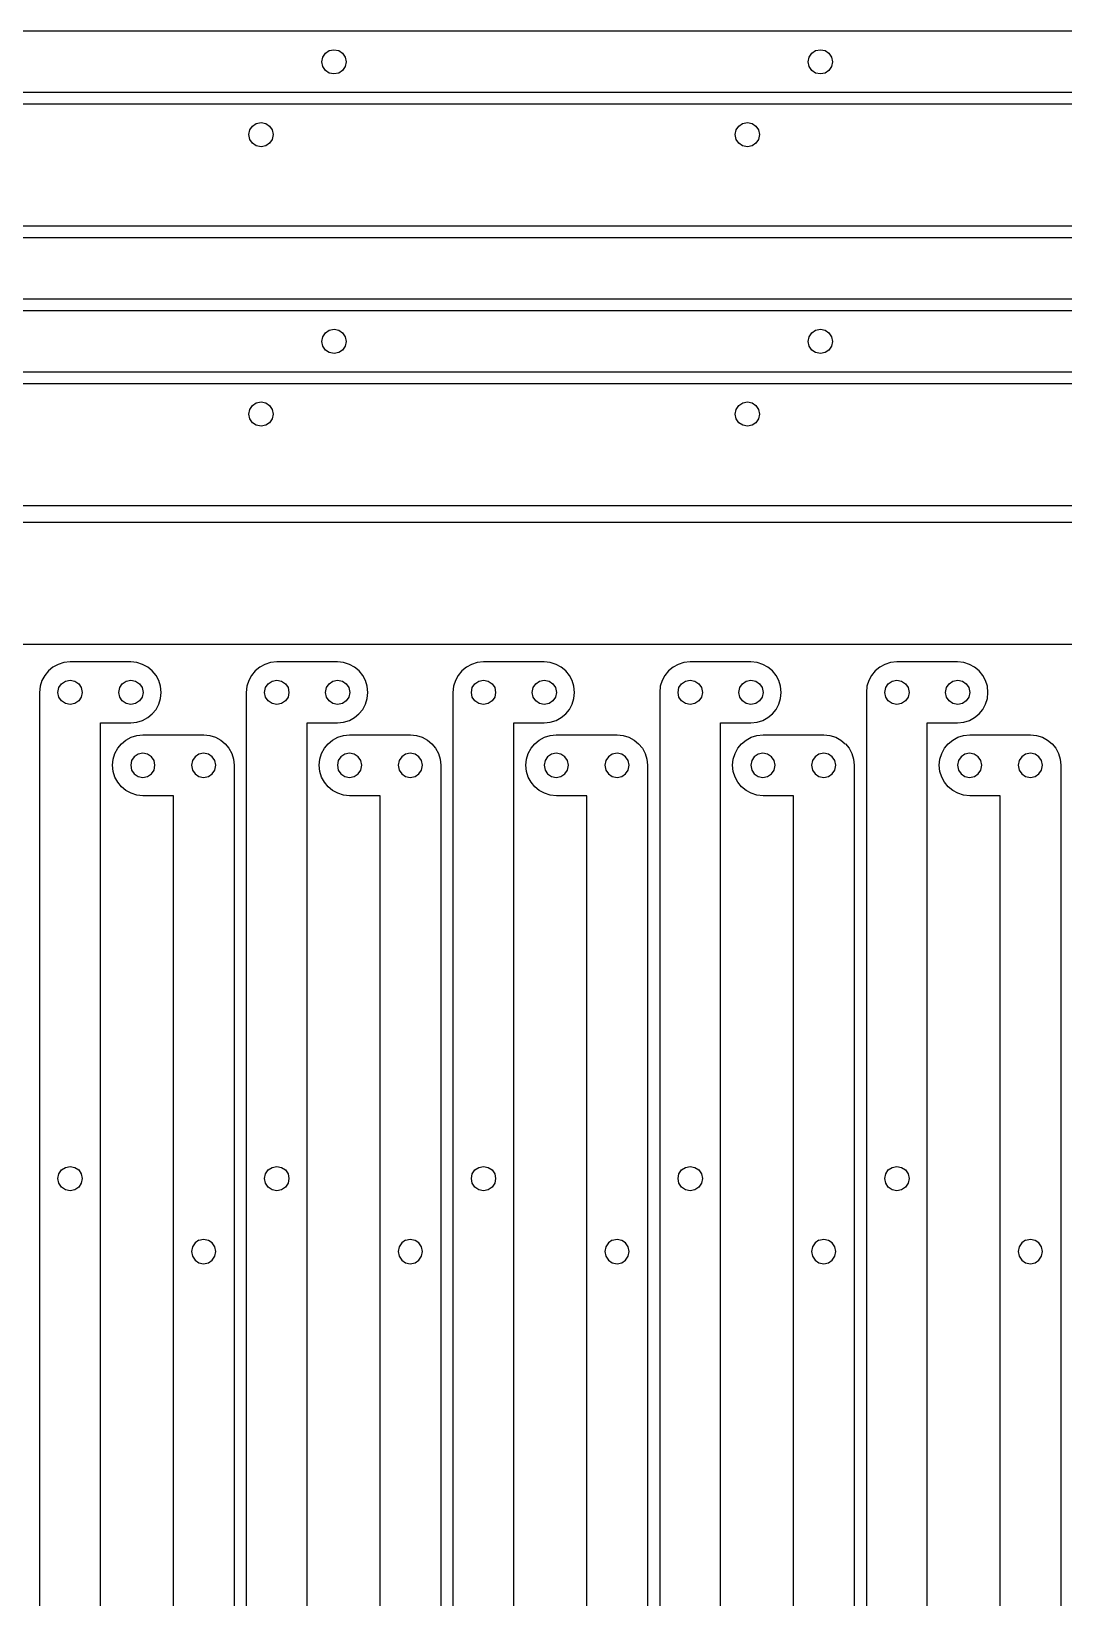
# Model space of a CAD drawing. Extents: x -265 to 665, y -93 to 439.
# Drawn here: x 23.4 to 193.2, y 181.6 to 439.3 of the extents above; entities that cross this region are included whole.
import ezdxf

# ---------------------------------------------------------------- set-up
doc = ezdxf.new("R2010")
doc.units = 0

msp = doc.modelspace()

# ---------------------------------------------------------------- linework, layer by layer
at = {"layer": 'Calque 1'}
for p, q in [((393.15883, 439.33453), (-6.83975, 439.335)), ((71.317061, 435.095715), (71.745766, 435.731444)), ((71.745766, 435.731444), (72.381576, 436.160073)), ((72.381576, 436.160073), (73.1601, 436.31725)), ((73.1601, 436.31725), (73.938444, 436.160039)), ((73.1601, 436.31725), (73.1601, 436.31725)), ((73.938444, 436.160039), (74.574135, 435.731354)), ((74.574135, 435.731354), (75.002811, 435.095614)), ((151.317264, 435.095715), (151.745976, 435.731444)), ((151.745976, 435.731444), (152.381787, 436.160073)), ((152.381787, 436.160073), (153.1603, 436.31725)), ((153.1603, 436.31725), (153.938557, 436.160039)), ((153.1603, 436.31725), (153.1603, 436.31725)), ((153.938557, 436.160039), (154.574026, 435.731354)), ((154.574026, 435.731354), (155.002475, 435.095614)), ((71.15985, 434.31724), (71.317061, 435.095715)), ((71.31693, 433.538697), (71.15985, 434.31724)), ((71.745596, 432.903044), (71.31693, 433.538697)), ((75.002963, 433.538818), (74.574383, 432.90321)), ((75.002811, 435.095614), (75.16011, 434.31724)), ((75.16011, 434.31724), (75.002963, 433.538818)), ((151.16005, 434.31724), (151.317264, 435.095715)), ((151.317146, 433.538697), (151.16005, 434.31724)), ((151.745819, 432.903044), (151.317146, 433.538697)), ((155.002626, 433.538818), (154.574271, 432.90321)), ((155.002475, 435.095614), (155.15967, 434.31724)), ((155.15967, 434.31724), (155.002626, 433.538818)), ((72.381452, 432.474535), (71.745596, 432.903044)), ((73.1601, 432.31742), (72.381452, 432.474535)), ((73.938664, 432.474662), (73.1601, 432.31742)), ((74.574383, 432.90321), (73.938664, 432.474662)), ((152.381669, 432.474535), (151.745819, 432.903044)), ((153.1603, 432.31742), (152.381669, 432.474535)), ((153.938773, 432.474662), (153.1603, 432.31742)), ((154.574271, 432.90321), (153.938773, 432.474662)), ((-6.83975, 429.335), (388.16, 429.335)), ((381.16025, 427.3352), (-258.839, 427.335)), ((59.16079, 422.3348), (59.317966, 423.11316)), ((59.317966, 423.11316), (59.746578, 423.748857)), ((59.746578, 423.748857), (60.382248, 424.177536)), ((60.382248, 424.177536), (61.1606, 424.33484)), ((61.1606, 424.33484), (61.939209, 424.177659)), ((61.1606, 424.33484), (61.1606, 424.33484)), ((61.939209, 424.177659), (62.575034, 423.749019)), ((62.575034, 423.749019), (63.003759, 423.113281)), ((63.003759, 423.113281), (63.16107, 422.3348)), ((139.16098, 422.3348), (139.318158, 423.11316)), ((139.318158, 423.11316), (139.746773, 423.748857)), ((139.746773, 423.748857), (140.382447, 424.177536)), ((140.382447, 424.177536), (141.1608, 424.33484)), ((141.1608, 424.33484), (141.939246, 424.177659)), ((141.1608, 424.33484), (141.1608, 424.33484)), ((141.939246, 424.177659), (142.574929, 423.749019)), ((142.574929, 423.749019), (143.003557, 423.113281)), ((143.003557, 423.113281), (143.16084, 422.3348)), ((59.317843, 421.556357), (59.16079, 422.3348)), ((59.746414, 420.920701), (59.317843, 421.556357)), ((60.382125, 420.492144), (59.746414, 420.920701)), ((61.1606, 420.335), (60.382125, 420.492144)), ((61.939335, 420.492026), (61.1606, 420.335)), ((62.575201, 420.920544), (61.939335, 420.492026)), ((63.003884, 421.55624), (62.575201, 420.920544)), ((63.16107, 422.3348), (63.003884, 421.55624)), ((139.318035, 421.556357), (139.16098, 422.3348)), ((139.746609, 420.920701), (139.318035, 421.556357)), ((140.382324, 420.492144), (139.746609, 420.920701)), ((141.1608, 420.335), (140.382324, 420.492144)), ((141.93937, 420.492026), (141.1608, 420.335)), ((142.575099, 420.920544), (141.93937, 420.492026)), ((143.003688, 421.55624), (142.575099, 420.920544)), ((143.16084, 422.3348), (143.003688, 421.55624)), ((-258.83883, 407.33483), (381.161, 407.335)), ((461.16, 405.33492), (-258.839, 405.335)), ((-258.839, 395.33508), (461.16, 395.335)), ((393.16083, 393.33469), (-246.839, 393.335)), ((71.318161, 389.095459), (71.746866, 389.731184)), ((71.746866, 389.731184), (72.382676, 390.159772)), ((72.382676, 390.159772), (73.1612, 390.31685)), ((73.1612, 390.31685), (73.939544, 390.159612)), ((73.939544, 390.159612), (74.575235, 389.73099)), ((74.575235, 389.73099), (75.003911, 389.095329)), ((151.317787, 389.095459), (151.746572, 389.731184)), ((151.746572, 389.731184), (152.382455, 390.159772)), ((152.382455, 390.159772), (153.161, 390.31685)), ((153.161, 390.31685), (153.939327, 390.159612)), ((153.939327, 390.159612), (154.574951, 389.73099)), ((154.574951, 389.73099), (155.003555, 389.095329)), ((71.16095, 388.31697), (71.318161, 389.095459)), ((71.31803, 387.538392), (71.16095, 388.31697)), ((71.746696, 386.902722), (71.31803, 387.538392)), ((72.382552, 386.474206), (71.746696, 386.902722)), ((74.575483, 386.902854), (73.939764, 386.474295)), ((75.004063, 387.538501), (74.575483, 386.902854)), ((75.003911, 389.095329), (75.16121, 388.31697)), ((75.16121, 388.31697), (75.004063, 387.538501)), ((151.16054, 388.31697), (151.317787, 389.095459)), ((151.317669, 387.538392), (151.16054, 388.31697)), ((151.746414, 386.902722), (151.317669, 387.538392)), ((152.382336, 386.474206), (151.746414, 386.902722)), ((154.575117, 386.902854), (153.939454, 386.474295)), ((155.003676, 387.538501), (154.575117, 386.902854)), ((155.003555, 389.095329), (155.16082, 388.31697)), ((155.16082, 388.31697), (155.003676, 387.538501)), ((73.1612, 386.31709), (72.382552, 386.474206)), ((73.939764, 386.474295), (73.1612, 386.31709)), ((73.1612, 386.31709), (73.1612, 386.31709)), ((153.161, 386.31709), (152.382336, 386.474206)), ((153.939454, 386.474295), (153.161, 386.31709)), ((153.161, 386.31709), (153.161, 386.31709)), ((-246.839, 383.33509), (388.161, 383.335)), ((381.16225, 381.33469), (-258.838, 381.335)), ((59.16199, 376.3534), (59.319135, 377.131869)), ((59.31926, 375.575041), (59.16199, 376.3534)), ((59.319135, 377.131869), (59.747695, 377.767516)), ((59.747695, 377.767516), (60.383355, 378.196075)), ((60.383355, 378.196075), (61.1618, 378.35328)), ((61.1618, 378.35328), (61.940471, 378.196254)), ((61.1618, 378.35328), (61.1618, 378.35328)), ((61.940471, 378.196254), (62.576399, 377.767728)), ((62.576399, 377.767728), (63.005145, 377.132008)), ((63.16227, 376.3534), (63.005022, 375.574911)), ((63.005145, 377.132008), (63.16227, 376.3534)), ((139.16218, 376.3534), (139.319328, 377.131869)), ((139.319454, 375.575041), (139.16218, 376.3534)), ((139.319328, 377.131869), (139.747893, 377.767516)), ((139.747893, 377.767516), (140.383557, 378.196075)), ((140.383557, 378.196075), (141.162, 378.35328)), ((141.162, 378.35328), (141.940565, 378.196254)), ((141.162, 378.35328), (141.162, 378.35328)), ((141.940565, 378.196254), (142.576267, 377.767728)), ((142.576267, 377.767728), (143.004787, 377.132008)), ((143.1618, 376.3534), (143.004656, 375.574911)), ((143.004787, 377.132008), (143.1618, 376.3534)), ((59.747861, 374.93938), (59.31926, 375.575041)), ((60.38348, 374.510758), (59.747861, 374.93938)), ((61.1618, 374.35352), (60.38348, 374.510758)), ((61.94035, 374.510598), (61.1618, 374.35352)), ((62.576236, 374.939186), (61.94035, 374.510598)), ((63.005022, 375.574911), (62.576236, 374.939186)), ((139.748056, 374.93938), (139.319454, 375.575041)), ((140.383675, 374.510758), (139.748056, 374.93938)), ((141.162, 374.35352), (140.383675, 374.510758)), ((141.940443, 374.510598), (141.162, 374.35352)), ((142.576099, 374.939186), (141.940443, 374.510598)), ((143.004656, 375.574911), (142.576099, 374.939186)), ((-258.8378, 361.33433), (381.162, 361.335)), ((388.705, 358.51), (-166.295, 358.51)), ((-166.29483, 338.5098), (393.36, 338.51)), ((27.7863, 335.185), (26.936724, 334.725155)), ((28.7258, 335.475), (27.786266, 335.184488)), ((29.736, 335.577), (28.72582, 335.475665)), ((39.7363, 335.577), (29.736, 335.577265)), ((40.7464, 335.475), (39.7363, 335.576071)), ((41.6861, 335.185), (40.746433, 335.475512)), ((42.5355, 334.725), (41.686056, 335.18511)), ((61.7851, 335.185), (60.935709, 334.725155)), ((62.7248, 335.475), (61.78516, 335.184488)), ((63.7349, 335.577), (62.7248, 335.475665)), ((73.7353, 335.577), (63.7349, 335.577265)), ((74.7454, 335.475), (73.73528, 335.576071)), ((75.6851, 335.185), (74.745433, 335.475512)), ((76.5345, 334.725), (75.685056, 335.18511)), ((95.7841, 335.185), (94.934789, 334.725155)), ((96.7237, 335.475), (95.784166, 335.184488)), ((97.7338, 335.577), (96.72362, 335.475665)), ((107.734, 335.577), (97.7336, 335.577265)), ((108.744, 335.475), (107.73382, 335.576071)), ((109.684, 335.185), (108.744466, 335.475512)), ((110.534, 334.725), (109.684424, 335.18511)), ((129.783, 335.185), (128.933689, 334.725155)), ((130.723, 335.475), (129.783201, 335.184488)), ((131.733, 335.577), (130.72309, 335.475665)), ((141.733, 335.577), (131.7326, 335.577265)), ((142.743, 335.475), (141.73282, 335.576071)), ((143.683, 335.185), (142.743466, 335.475512)), ((144.532, 334.725), (143.682424, 335.18511)), ((163.782, 335.185), (162.932689, 334.725155)), ((164.721, 335.475), (163.781201, 335.184488)), ((165.731, 335.577), (164.72109, 335.475665)), ((175.733, 335.577), (165.7318, 335.577265)), ((176.743, 335.475), (175.73282, 335.576071)), ((177.682, 335.185), (176.742466, 335.475512)), ((178.532, 334.725), (177.682424, 335.18511)), ((25.128, 332.526), (24.837488, 331.586466)), ((25.5879, 333.376), (25.128055, 332.526424)), ((26.1975, 334.115), (25.5879, 333.375491)), ((26.9367, 334.725), (26.197455, 334.115401)), ((28.9759, 332.419), (29.754303, 332.576162)), ((29.7543, 332.576), (30.532439, 332.419102)), ((38.9762, 332.419), (39.754577, 332.575898)), ((39.7545, 332.576), (40.532877, 332.419102)), ((43.275, 334.115), (42.53557, 334.724599)), ((43.8845, 333.376), (43.274954, 334.115245)), ((44.3444, 332.526), (43.884475, 333.375576)), ((44.6349, 331.587), (44.344414, 332.526534)), ((59.127, 332.526), (58.836541, 331.586466)), ((59.5869, 333.376), (59.127028, 332.526424)), ((60.1964, 334.115), (59.58688, 333.375491)), ((60.9357, 334.725), (60.196349, 334.115401)), ((62.9747, 332.419), (63.753103, 332.576162)), ((63.7531, 332.576), (64.53145, 332.419102)), ((72.9751, 332.419), (73.753503, 332.575898)), ((73.7535, 332.576), (74.53185, 332.419102)), ((77.2739, 334.115), (76.534496, 334.724599)), ((77.8835, 333.376), (77.273927, 334.115245)), ((78.3434, 332.526), (77.883475, 333.375576)), ((78.6339, 331.587), (78.343414, 332.526534)), ((93.1259, 332.526), (92.835652, 331.586466)), ((93.586, 333.376), (93.12589, 332.526424)), ((94.1953, 334.115), (93.585965, 333.375491)), ((94.9348, 334.725), (94.195291, 334.115401)), ((96.9737, 332.419), (97.752103, 332.576162)), ((97.7521, 332.576), (98.530503, 332.419102)), ((106.974, 332.419), (107.752403, 332.575898)), ((107.753, 332.576), (108.531403, 332.419102)), ((111.273, 334.115), (110.533755, 334.724599)), ((111.882, 333.376), (111.272401, 334.115245)), ((112.342, 332.526), (111.882155, 333.375576)), ((112.633, 331.587), (112.342488, 332.526534)), ((127.125, 332.526), (126.834488, 331.586466)), ((127.585, 333.376), (127.125155, 332.526424)), ((128.194, 334.115), (127.584665, 333.375491)), ((128.934, 334.725), (128.194491, 334.115401)), ((130.973, 332.419), (131.751403, 332.576162)), ((131.751, 332.576), (132.529403, 332.419102)), ((140.973, 332.419), (141.751403, 332.575898)), ((141.751, 332.576), (142.529403, 332.419102)), ((145.272, 334.115), (144.532755, 334.724599)), ((145.881, 333.376), (145.271401, 334.115245)), ((146.341, 332.526), (145.88089, 333.375576)), ((146.632, 331.587), (146.341752, 332.526534)), ((161.124, 332.526), (160.833488, 331.586466)), ((161.584, 333.376), (161.124155, 332.526424)), ((162.193, 334.115), (161.583665, 333.375491)), ((162.932, 334.725), (162.192491, 334.115401)), ((164.972, 332.419), (165.750403, 332.576162)), ((165.75, 332.576), (166.528403, 332.419102)), ((174.972, 332.419), (175.750403, 332.575898)), ((175.751, 332.576), (176.529403, 332.419102)), ((179.271, 334.115), (178.531755, 334.724599)), ((179.881, 333.376), (179.271401, 334.115245)), ((180.341, 332.526), (179.88089, 333.375576)), ((180.631, 331.587), (180.340752, 332.526534)), ((24.7364, 330.577), (24.7364, 54.0771)), ((24.8375, 331.587), (24.736429, 330.57682)), ((27.7543, 330.577), (27.911462, 331.355403)), ((27.9112, 329.798), (27.754302, 330.576403)), ((27.9114, 331.355), (28.340024, 331.990528)), ((28.3401, 331.991), (28.975893, 332.41936)), ((30.5324, 332.419), (31.168193, 331.99064)), ((31.1682, 331.991), (31.596824, 331.355472)), ((31.5968, 331.355), (31.753962, 330.576332)), ((31.754, 330.577), (31.596838, 329.798597)), ((31.754, 330.577), (31.754, 330.577)), ((37.9116, 329.798), (37.754544, 330.576403)), ((37.7546, 330.577), (37.911789, 331.355403)), ((37.9118, 331.355), (38.340477, 331.990793)), ((38.3405, 331.991), (38.976214, 332.419624)), ((40.5329, 332.419), (41.168534, 331.990376)), ((41.1686, 331.991), (41.597172, 331.355207)), ((41.5971, 331.355), (41.754236, 330.576597)), ((41.7543, 330.577), (41.597191, 329.798597)), ((41.7543, 330.577), (41.7543, 330.577)), ((44.6337, 329.564), (44.734982, 330.57418)), ((44.7361, 330.577), (44.634871, 331.58718)), ((44.735, 330.575), (44.735, 330.577)), ((58.8365, 331.587), (58.735297, 330.57682)), ((58.7353, 330.577), (58.7353, 54.0771)), ((61.7531, 330.577), (61.910289, 331.355403)), ((61.9102, 329.798), (61.753144, 330.576403)), ((61.9103, 331.355), (62.338951, 331.990528)), ((62.339, 331.991), (62.97474, 332.41936)), ((64.5315, 332.419), (65.167161, 331.99064)), ((65.1671, 331.991), (65.595672, 331.355472)), ((65.7528, 330.577), (65.595691, 329.798597)), ((65.5957, 331.355), (65.752836, 330.576332)), ((65.7528, 330.577), (65.7528, 330.577)), ((71.9106, 329.798), (71.75357, 330.576403)), ((71.7536, 330.577), (71.910789, 331.355403)), ((71.9107, 331.355), (72.339351, 331.990793)), ((72.3394, 331.991), (72.975114, 332.419624)), ((74.5319, 332.419), (75.167534, 331.990376)), ((75.1675, 331.991), (75.596072, 331.355207)), ((75.7532, 330.577), (75.596091, 329.798597)), ((75.5961, 331.355), (75.753262, 330.576597)), ((75.7532, 330.577), (75.7532, 330.577)), ((78.6327, 329.564), (78.733982, 330.57418)), ((78.7351, 330.577), (78.633871, 331.58718)), ((78.7339, 330.575), (78.7339, 330.577)), ((92.8356, 331.587), (92.734265, 330.57682)), ((92.7343, 330.577), (92.7343, 54.0771)), ((95.7521, 330.577), (95.909262, 331.355403)), ((95.909, 329.798), (95.752102, 330.576403)), ((95.9093, 331.355), (96.337924, 331.990528)), ((96.3379, 331.991), (96.973693, 332.41936)), ((98.5305, 332.419), (99.166028, 331.99064)), ((99.166, 331.991), (99.594624, 331.355472)), ((99.7518, 330.577), (99.594638, 329.798597)), ((99.5947, 331.355), (99.751862, 330.576332)), ((99.7518, 330.577), (99.7518, 330.577)), ((105.909, 329.798), (105.752102, 330.576403)), ((105.753, 330.577), (105.910162, 331.355403)), ((105.91, 331.355), (106.338624, 331.990793)), ((106.338, 331.991), (106.973793, 332.419624)), ((108.531, 332.419), (109.166528, 331.990376)), ((109.166, 331.991), (109.594624, 331.355207)), ((109.752, 330.577), (109.594838, 329.798597)), ((109.595, 331.355), (109.752162, 330.576597)), ((109.752, 330.577), (109.752, 330.577)), ((112.632, 329.564), (112.733335, 330.57418)), ((112.734, 330.577), (112.632665, 331.58718)), ((112.733, 330.575), (112.733, 330.577)), ((126.733, 330.577), (126.733, 54.0771)), ((126.835, 331.587), (126.733665, 330.57682)), ((129.908, 329.798), (129.750838, 330.576403)), ((129.751, 330.577), (129.908162, 331.355403)), ((129.908, 331.355), (130.336624, 331.990528)), ((130.337, 331.991), (130.972793, 332.41936)), ((132.529, 332.419), (133.164528, 331.99064)), ((133.165, 331.991), (133.593624, 331.355472)), ((133.751, 330.577), (133.593838, 329.798597)), ((133.594, 331.355), (133.751162, 330.576332)), ((133.751, 330.577), (133.751, 330.577)), ((139.751, 330.577), (139.908162, 331.355403)), ((139.909, 329.798), (139.751838, 330.576403)), ((139.909, 331.355), (140.337624, 331.990793)), ((140.337, 331.991), (140.972793, 332.419624)), ((142.53, 332.419), (143.165528, 331.990376)), ((143.165, 331.991), (143.593624, 331.355207)), ((143.751, 330.577), (143.593838, 329.798597)), ((143.594, 331.355), (143.751162, 330.576597)), ((143.751, 330.577), (143.751, 330.577)), ((146.631, 329.564), (146.732335, 330.57418)), ((146.733, 330.577), (146.631665, 331.58718)), ((146.732, 330.575), (146.732, 330.577)), ((160.833, 331.587), (160.731665, 330.57682)), ((160.732, 330.577), (160.732, 54.0771)), ((163.75, 330.577), (163.907162, 331.355403)), ((163.908, 329.798), (163.750838, 330.576403)), ((163.908, 331.355), (164.336624, 331.990528)), ((164.336, 331.991), (164.971793, 332.41936)), ((166.529, 332.419), (167.164528, 331.99064)), ((167.164, 331.991), (167.592624, 331.355472)), ((167.75, 330.577), (167.592838, 329.798597)), ((167.593, 331.355), (167.750162, 330.576332)), ((167.75, 330.577), (167.75, 330.577)), ((173.908, 329.798), (173.750838, 330.576403)), ((173.751, 330.577), (173.908162, 331.355403)), ((173.908, 331.355), (174.336624, 331.990793)), ((174.337, 331.991), (174.972793, 332.419624)), ((176.529, 332.419), (177.164528, 331.990376)), ((177.165, 331.991), (177.593624, 331.355207)), ((177.593, 331.355), (177.750162, 330.576597)), ((177.751, 330.577), (177.593838, 329.798597)), ((177.751, 330.577), (177.751, 330.577)), ((180.732, 330.577), (180.630665, 331.58718)), ((180.631, 329.564), (180.732071, 330.57418)), ((180.732, 330.575), (180.732, 330.577)), ((28.3398, 329.162), (27.911176, 329.797793)), ((28.9756, 328.734), (28.339807, 329.162624)), ((29.7543, 328.576), (28.975632, 328.733427)), ((30.5327, 328.734), (29.754297, 328.576838)), ((31.1682, 329.162), (30.532672, 328.733376)), ((31.5968, 329.798), (31.168176, 329.161942)), ((38.3402, 329.162), (37.911602, 329.797793)), ((38.976, 328.734), (38.340234, 329.162624)), ((39.7545, 328.577), (38.975965, 328.734162)), ((40.533, 328.734), (39.754517, 328.576838)), ((41.1687, 329.162), (40.533066, 328.733376)), ((41.5972, 329.798), (41.168708, 329.162207)), ((43.2738, 327.036), (43.88332, 327.775245)), ((43.8834, 327.775), (44.343272, 328.624576)), ((44.3432, 328.625), (44.633686, 329.564534)), ((62.3388, 329.162), (61.910202, 329.797793)), ((62.9746, 328.734), (62.338807, 329.162624)), ((63.7531, 328.576), (62.974565, 328.733427)), ((64.5316, 328.734), (63.753117, 328.576838)), ((65.1672, 329.162), (64.531566, 328.733376)), ((65.5957, 329.798), (65.167208, 329.161942)), ((72.3392, 329.162), (71.910576, 329.797793)), ((72.975, 328.734), (72.339234, 329.162624)), ((73.7535, 328.577), (72.974965, 328.734162)), ((74.532, 328.734), (73.753517, 328.576838)), ((75.1676, 329.162), (74.531992, 328.733376)), ((75.5961, 329.798), (75.167581, 329.162207)), ((77.2728, 327.036), (77.882293, 327.775245)), ((77.8823, 327.775), (78.342198, 328.624576)), ((78.3422, 328.625), (78.632659, 329.564534)), ((96.3376, 329.162), (95.908976, 329.797793)), ((96.9734, 328.734), (96.337607, 329.162624)), ((97.7521, 328.576), (96.973432, 328.733427)), ((98.5305, 328.734), (97.752097, 328.576838)), ((99.166, 329.162), (98.530472, 328.733376)), ((99.5947, 329.798), (99.166076, 329.161942)), ((106.338, 329.162), (105.909376, 329.797793)), ((106.974, 328.734), (106.338207, 329.162624)), ((107.753, 328.577), (106.974332, 328.734162)), ((108.531, 328.734), (107.752597, 328.576838)), ((109.166, 329.162), (108.530472, 328.733376)), ((109.595, 329.798), (109.166376, 329.162207)), ((111.272, 327.036), (111.881599, 327.775245)), ((111.881, 327.775), (112.340845, 328.624576)), ((112.341, 328.625), (112.631512, 329.564534)), ((130.337, 329.162), (129.908376, 329.797793)), ((130.972, 328.734), (130.336472, 329.162624)), ((131.751, 328.576), (130.972332, 328.733427)), ((132.529, 328.734), (131.750597, 328.576838)), ((133.165, 329.162), (132.529207, 328.733376)), ((133.594, 329.798), (133.16564, 329.161942)), ((140.337, 329.162), (139.90864, 329.797793)), ((140.973, 328.734), (140.337207, 329.162624)), ((141.751, 328.577), (140.972332, 328.734162)), ((142.53, 328.734), (141.751597, 328.576838)), ((143.166, 329.162), (142.530207, 328.733376)), ((143.594, 329.798), (143.16564, 329.162207)), ((145.271, 327.036), (145.880599, 327.775245)), ((145.88, 327.775), (146.339845, 328.624576)), ((146.34, 328.625), (146.630512, 329.564534)), ((164.336, 329.162), (163.907376, 329.797793)), ((164.972, 328.734), (164.336207, 329.162624)), ((165.75, 328.576), (164.971597, 328.733427)), ((166.529, 328.734), (165.750597, 328.576838)), ((167.165, 329.162), (166.529207, 328.733376)), ((167.593, 329.798), (167.16464, 329.161942)), ((174.337, 329.162), (173.908376, 329.797793)), ((174.972, 328.734), (174.336472, 329.162624)), ((175.751, 328.577), (174.972332, 328.734162)), ((176.529, 328.734), (175.750597, 328.576838)), ((177.165, 329.162), (176.529207, 328.733376)), ((177.593, 329.798), (177.16464, 329.162207)), ((179.271, 327.036), (179.880599, 327.775245)), ((179.881, 327.775), (180.340845, 328.624576)), ((180.34, 328.625), (180.630512, 329.564534)), ((34.735, 59.074), (34.735, 325.575)), ((34.735, 325.575), (39.7354, 325.575)), ((39.7354, 325.575), (40.7455, 325.676335)), ((40.7455, 325.676), (41.685114, 325.966512)), ((41.6852, 325.967), (42.534564, 326.426845)), ((42.5345, 326.426), (43.273824, 327.035599)), ((68.734, 59.074), (68.734, 325.575)), ((68.734, 325.575), (73.7344, 325.575)), ((73.7344, 325.575), (74.74447, 325.676335)), ((74.7445, 325.676), (75.68414, 325.966512)), ((75.6841, 325.967), (76.533464, 326.426845)), ((76.5335, 326.426), (77.272824, 327.035599)), ((102.733, 59.074), (102.733, 325.575)), ((102.733, 325.575), (107.733, 325.575)), ((107.733, 325.575), (108.74291, 325.676335)), ((108.743, 325.676), (109.682799, 325.966512)), ((109.683, 325.967), (110.532311, 326.426845)), ((110.533, 326.426), (111.272245, 327.035599)), ((136.732, 59.074), (136.732, 325.575)), ((136.732, 325.575), (141.732, 325.575)), ((141.732, 325.575), (142.74191, 325.676335)), ((142.742, 325.676), (143.681799, 325.966512)), ((143.682, 325.967), (144.531311, 326.426845)), ((144.531, 326.426), (145.270245, 327.035599)), ((170.731, 59.074), (170.731, 325.575)), ((170.731, 325.575), (175.732, 325.575)), ((175.732, 325.575), (176.74218, 325.676335)), ((176.743, 325.676), (177.682534, 325.966512)), ((177.682, 325.967), (178.531576, 326.426845)), ((178.532, 326.426), (179.271245, 327.035599)), ((38.1962, 322.113), (38.93563, 322.722599)), ((38.9357, 322.723), (39.785144, 323.182845)), ((39.7851, 323.183), (40.724767, 323.473512)), ((40.7248, 323.473), (41.73492, 323.574335)), ((41.7349, 323.575), (51.7353, 323.575)), ((51.7353, 323.575), (52.74537, 323.473929)), ((52.7454, 323.474), (53.685067, 323.183488)), ((53.6851, 323.183), (54.534491, 322.72289)), ((54.5345, 322.723), (55.273851, 322.113401)), ((72.1952, 322.113), (72.934604, 322.722599)), ((72.9346, 322.723), (73.784044, 323.182845)), ((73.7841, 323.183), (74.723767, 323.473512)), ((74.7237, 323.473), (75.73382, 323.574335)), ((75.7339, 323.575), (85.7343, 323.575)), ((85.7343, 323.575), (86.7444, 323.473929)), ((86.7444, 323.474), (87.68404, 323.183488)), ((87.684, 323.183), (88.533391, 322.72289)), ((88.5334, 322.723), (89.272724, 322.113401)), ((106.194, 322.113), (106.933509, 322.722599)), ((106.934, 322.723), (107.783311, 323.182845)), ((107.783, 323.183), (108.722799, 323.473512)), ((108.723, 323.473), (109.73291, 323.574335)), ((109.733, 323.575), (119.733, 323.575)), ((119.733, 323.575), (120.74318, 323.473929)), ((120.743, 323.474), (121.682799, 323.183488)), ((121.683, 323.183), (122.532311, 322.72289)), ((122.532, 322.723), (123.271245, 322.113401)), ((140.193, 322.113), (140.932509, 322.722599)), ((140.933, 322.723), (141.782311, 323.182845)), ((141.782, 323.183), (142.721799, 323.473512)), ((142.722, 323.473), (143.73218, 323.574335)), ((143.732, 323.575), (153.732, 323.575)), ((153.732, 323.575), (154.74191, 323.473929)), ((154.742, 323.474), (155.681799, 323.183488)), ((155.682, 323.183), (156.531311, 322.72289)), ((156.531, 322.723), (157.270245, 322.113401)), ((174.192, 322.113), (174.931245, 322.722599)), ((174.931, 322.723), (175.780576, 323.182845)), ((175.781, 323.183), (176.720799, 323.473512)), ((176.72, 323.473), (177.72991, 323.574335)), ((177.73, 323.575), (187.731, 323.575)), ((187.731, 323.575), (188.74118, 323.473929)), ((188.742, 323.474), (189.681534, 323.183488)), ((189.681, 323.183), (190.530311, 322.72289)), ((190.531, 322.723), (191.270509, 322.113401)), ((36.735, 318.575), (36.836229, 319.58491)), ((36.8363, 319.585), (37.126786, 320.524534)), ((37.1268, 320.524), (37.586725, 321.373576)), ((37.5867, 321.374), (38.196246, 322.113509)), ((40.3026, 319.989), (39.874028, 319.353207)), ((40.9383, 320.417), (40.302666, 319.988376)), ((41.7166, 320.575), (40.93825, 320.417838)), ((42.495, 320.417), (41.716597, 320.574162)), ((43.1308, 319.989), (42.49506, 320.417624)), ((43.5594, 319.353), (43.130749, 319.988793)), ((50.3031, 319.989), (49.874528, 319.353472)), ((50.9387, 320.417), (50.303066, 319.98864)), ((51.7171, 320.574), (50.938723, 320.416838)), ((52.4955, 320.417), (51.717123, 320.574427)), ((53.1312, 319.989), (52.49546, 320.41736)), ((53.5599, 319.353), (53.131249, 319.988528)), ((55.2738, 322.113), (55.88332, 321.373491)), ((55.8833, 321.374), (56.343172, 320.524689)), ((56.3432, 320.525), (56.633659, 319.585201)), ((56.6337, 319.585), (56.734903, 318.57482)), ((70.734, 318.575), (70.835203, 319.58491)), ((70.8352, 319.585), (71.125686, 320.524534)), ((71.1257, 320.524), (71.585625, 321.373576)), ((71.5857, 321.374), (72.195273, 322.113509)), ((74.3016, 319.989), (73.873028, 319.353207)), ((74.9372, 320.417), (74.301566, 319.988376)), ((75.7156, 320.575), (74.93725, 320.417838)), ((76.494, 320.417), (75.715597, 320.574162)), ((77.1297, 319.989), (76.49396, 320.417624)), ((77.5584, 319.353), (77.129749, 319.988793)), ((84.302, 319.989), (83.873428, 319.353472)), ((84.9377, 320.417), (84.302066, 319.98864)), ((85.716, 320.574), (84.93765, 320.416838)), ((86.4944, 320.417), (85.715997, 320.574427)), ((87.1301, 319.989), (86.49436, 320.41736)), ((87.5588, 319.353), (87.130149, 319.988528)), ((89.2727, 322.113), (89.882299, 321.373491)), ((89.8823, 321.374), (90.342145, 320.524689)), ((90.3422, 320.525), (90.632712, 319.585201)), ((90.6327, 319.585), (90.733771, 318.57482)), ((104.733, 318.575), (104.834335, 319.58491)), ((104.834, 319.585), (105.124512, 320.524534)), ((105.125, 320.524), (105.584845, 321.373576)), ((105.585, 321.374), (106.194599, 322.113509)), ((108.3, 319.989), (107.871376, 319.353207)), ((108.936, 320.417), (108.300207, 319.988376)), ((109.714, 320.575), (108.935861, 320.417838)), ((110.493, 320.417), (109.714597, 320.574162)), ((111.129, 319.989), (110.493207, 320.417624)), ((111.557, 319.353), (111.128376, 319.988793)), ((118.301, 319.989), (117.872376, 319.353472)), ((118.937, 320.417), (118.301207, 319.98864)), ((119.715, 320.574), (118.936861, 320.416838)), ((120.493, 320.417), (119.714597, 320.574427)), ((121.129, 319.989), (120.493207, 320.41736)), ((121.558, 319.353), (121.129376, 319.988528)), ((123.272, 322.113), (123.881599, 321.373491)), ((123.881, 321.374), (124.340845, 320.524689)), ((124.341, 320.525), (124.631512, 319.585201)), ((124.632, 319.585), (124.733071, 318.57482)), ((138.732, 318.575), (138.833071, 319.58491)), ((138.833, 319.585), (139.123512, 320.524534)), ((139.124, 320.524), (139.583845, 321.373576)), ((139.583, 321.374), (140.192599, 322.113509)), ((142.299, 319.989), (141.87064, 319.353207)), ((142.935, 320.417), (142.299207, 319.988376)), ((143.714, 320.575), (142.935597, 320.417838)), ((144.492, 320.417), (143.713597, 320.574162)), ((145.128, 319.989), (144.492472, 320.417624)), ((145.556, 319.353), (145.127376, 319.988793)), ((152.3, 319.989), (151.87164, 319.353472)), ((152.936, 320.417), (152.300207, 319.98864)), ((153.714, 320.574), (152.935597, 320.416838)), ((154.492, 320.417), (153.713597, 320.574427)), ((155.128, 319.989), (154.492472, 320.41736)), ((155.557, 319.353), (155.128376, 319.988528)), ((157.271, 322.113), (157.880599, 321.373491)), ((157.88, 321.374), (158.339845, 320.524689)), ((158.34, 320.525), (158.630512, 319.585201)), ((158.631, 319.585), (158.732335, 318.57482)), ((172.73, 318.575), (172.831335, 319.58491)), ((172.832, 319.585), (173.122512, 320.524534)), ((173.122, 320.524), (173.581845, 321.373576)), ((173.582, 321.374), (174.191599, 322.113509)), ((176.298, 319.989), (175.869376, 319.353207)), ((176.934, 320.417), (176.298472, 319.988376)), ((177.712, 320.575), (176.933597, 320.417838)), ((178.49, 320.417), (177.711597, 320.574162)), ((179.126, 319.989), (178.490207, 320.417624)), ((179.555, 319.353), (179.126376, 319.988793)), ((186.298, 319.989), (185.869376, 319.353472)), ((186.934, 320.417), (186.298207, 319.98864)), ((187.712, 320.574), (186.933861, 320.416838)), ((188.491, 320.417), (187.712597, 320.574427)), ((189.127, 319.989), (188.491207, 320.41736)), ((189.555, 319.353), (189.126376, 319.988528)), ((191.27, 322.113), (191.879335, 321.373491)), ((191.879, 321.374), (192.33911, 320.524689)), ((192.339, 320.525), (192.629248, 319.585201)), ((192.63, 319.585), (192.731335, 318.57482)), ((36.7365, 318.573), (36.733854, 318.575381)), ((36.8378, 317.563), (36.736518, 318.57291)), ((37.1283, 316.623), (36.837814, 317.562799)), ((39.7169, 318.575), (39.874009, 317.796332)), ((39.7169, 318.575), (39.7169, 318.575)), ((39.8741, 319.353), (39.716938, 318.574861)), ((39.874, 317.796), (40.302519, 317.160207)), ((40.3025, 317.16), (40.938108, 316.73164)), ((42.4952, 316.732), (43.130966, 317.16036)), ((43.1309, 317.16), (43.559498, 317.795793)), ((43.7166, 318.575), (43.559411, 319.353139)), ((43.5595, 317.796), (43.716556, 318.574668)), ((49.8745, 319.353), (49.717364, 318.574597)), ((49.7174, 318.575), (49.874509, 317.796332)), ((49.7174, 318.575), (49.7174, 318.575)), ((49.8745, 317.796), (50.302992, 317.160207)), ((50.303, 317.16), (50.938634, 316.731111)), ((52.4956, 316.732), (53.131366, 317.160624)), ((53.1314, 317.16), (53.560024, 317.795793)), ((53.7171, 318.575), (53.559911, 319.353139)), ((53.56, 317.796), (53.71703, 318.574668)), ((56.7349, 318.575), (56.7349, 42.0751)), ((70.7354, 318.573), (70.732754, 318.575381)), ((70.8368, 317.563), (70.735491, 318.57291)), ((71.1272, 316.623), (70.836741, 317.562799)), ((73.873, 319.353), (73.715838, 318.574861)), ((73.7159, 318.575), (73.873036, 317.796332)), ((73.7159, 318.575), (73.7159, 318.575)), ((73.873, 317.796), (74.301492, 317.160207)), ((74.3015, 317.16), (74.937134, 316.73164)), ((76.4941, 316.732), (77.129866, 317.16036)), ((77.1299, 317.16), (77.558524, 317.795793)), ((77.7156, 318.575), (77.558411, 319.353139)), ((77.5585, 317.796), (77.71553, 318.574668)), ((83.8734, 319.353), (83.716238, 318.574597)), ((83.7163, 318.575), (83.873436, 317.796332)), ((83.7163, 318.575), (83.7163, 318.575)), ((83.8734, 317.796), (84.301892, 317.160207)), ((84.3019, 317.16), (84.937508, 316.731111)), ((86.4946, 316.732), (87.130366, 317.160624)), ((87.1303, 317.16), (87.558898, 317.795793)), ((87.716, 318.575), (87.558811, 319.353139)), ((87.5589, 317.796), (87.715956, 318.574668)), ((90.7338, 318.575), (90.7338, 42.0751)), ((104.734, 318.573), (104.731354, 318.575381)), ((104.836, 317.563), (104.734665, 318.57291)), ((105.126, 316.623), (104.835488, 317.562799)), ((107.872, 319.353), (107.714838, 318.574861)), ((107.715, 318.575), (107.872162, 317.796332)), ((107.715, 318.575), (107.715, 318.575)), ((107.872, 317.796), (108.300624, 317.160207)), ((108.3, 317.16), (108.935528, 316.73164)), ((110.493, 316.732), (111.128793, 317.16036)), ((111.129, 317.16), (111.557624, 317.795793)), ((111.714, 318.575), (111.556838, 319.353139)), ((111.558, 317.796), (111.714898, 318.574668)), ((117.872, 319.353), (117.714838, 318.574597)), ((117.715, 318.575), (117.872162, 317.796332)), ((117.715, 318.575), (117.715, 318.575)), ((117.872, 317.796), (118.300624, 317.160207)), ((118.301, 317.16), (118.936528, 316.731111)), ((120.494, 316.732), (121.129793, 317.160624)), ((121.129, 317.16), (121.557624, 317.795793)), ((121.715, 318.575), (121.557838, 319.353139)), ((121.558, 317.796), (121.714898, 318.574668)), ((124.733, 318.575), (124.733, 42.0751)), ((138.733, 318.573), (138.733, 318.575)), ((138.835, 317.563), (138.733665, 318.57291)), ((139.125, 316.623), (138.834488, 317.562799)), ((141.871, 319.353), (141.713838, 318.574861)), ((141.714, 318.575), (141.870898, 317.796332)), ((141.714, 318.575), (141.714, 318.575)), ((141.871, 317.796), (142.299624, 317.160207)), ((142.299, 317.16), (142.934528, 316.73164)), ((144.492, 316.732), (145.127793, 317.16036)), ((145.128, 317.16), (145.556624, 317.795793)), ((145.556, 317.796), (145.713162, 318.574668)), ((145.714, 318.575), (145.556573, 319.353139)), ((151.871, 319.353), (151.713838, 318.574597)), ((151.714, 318.575), (151.870898, 317.796332)), ((151.714, 318.575), (151.714, 318.575)), ((151.871, 317.796), (152.299624, 317.160207)), ((152.3, 317.16), (152.935528, 316.731111)), ((154.492, 316.732), (155.127793, 317.160624)), ((155.128, 317.16), (155.556624, 317.795793)), ((155.714, 318.575), (155.556838, 319.353139)), ((155.557, 317.796), (155.713898, 318.574668)), ((158.732, 318.575), (158.732, 42.0751)), ((172.732, 318.573), (172.729354, 318.575381)), ((172.833, 317.563), (172.731665, 318.57291)), ((173.124, 316.623), (172.833752, 317.562799)), ((175.869, 319.353), (175.711838, 318.574861)), ((175.712, 318.575), (175.869162, 317.796332)), ((175.712, 318.575), (175.712, 318.575)), ((175.869, 317.796), (176.297624, 317.160207)), ((176.298, 317.16), (176.933528, 316.73164)), ((178.491, 316.732), (179.126793, 317.16036)), ((179.126, 317.16), (179.554624, 317.795793)), ((179.712, 318.575), (179.554838, 319.353139)), ((179.555, 317.796), (179.711898, 318.574668)), ((185.87, 319.353), (185.712838, 318.574597)), ((185.713, 318.575), (185.870162, 317.796332)), ((185.713, 318.575), (185.713, 318.575)), ((185.87, 317.796), (186.298624, 317.160207)), ((186.298, 317.16), (186.933528, 316.731111)), ((188.491, 316.732), (189.126793, 317.160624)), ((189.127, 317.16), (189.555624, 317.795793)), ((189.712, 318.575), (189.554838, 319.353139)), ((189.556, 317.796), (189.712898, 318.574668)), ((192.731, 318.575), (192.731, 42.0751)), ((37.5881, 315.774), (37.128228, 316.623311)), ((38.1977, 315.034), (37.58818, 315.773509)), ((38.937, 314.424), (38.197676, 315.033599)), ((39.7864, 313.965), (38.937036, 314.424845)), ((40.9381, 316.732), (41.716583, 316.574838)), ((41.7166, 316.575), (42.495162, 316.732162)), ((50.9386, 316.732), (51.717083, 316.575102)), ((51.7171, 316.575), (52.495635, 316.732162)), ((71.5871, 315.774), (71.127202, 316.623311)), ((72.1966, 315.034), (71.587107, 315.773509)), ((72.9359, 314.424), (72.196576, 315.033599)), ((73.7853, 313.965), (72.935909, 314.424845)), ((74.9371, 316.732), (75.715556, 316.574838)), ((75.7156, 316.575), (76.494162, 316.732162)), ((84.9375, 316.732), (85.715983, 316.575102)), ((85.716, 316.575), (86.494562, 316.732162)), ((105.586, 315.774), (105.126155, 316.623311)), ((106.195, 315.034), (105.585665, 315.773509)), ((106.935, 314.424), (106.195491, 315.033599)), ((107.784, 313.965), (106.934689, 314.424845)), ((108.936, 316.732), (109.714403, 316.574838)), ((109.714, 316.575), (110.492668, 316.732162)), ((118.936, 316.732), (119.714403, 316.575102)), ((119.715, 316.575), (120.493668, 316.732162)), ((139.585, 315.774), (139.125155, 316.623311)), ((140.195, 315.034), (139.585401, 315.773509)), ((140.934, 314.424), (140.194755, 315.033599)), ((141.783, 313.965), (140.933689, 314.424845)), ((142.935, 316.732), (143.713668, 316.574838)), ((143.714, 316.575), (144.492403, 316.732162)), ((152.935, 316.732), (153.713668, 316.575102)), ((153.714, 316.575), (154.492403, 316.732162)), ((173.584, 315.774), (173.12389, 316.623311)), ((174.193, 315.034), (173.583665, 315.773509)), ((174.933, 314.424), (174.193491, 315.033599)), ((175.782, 313.965), (174.932689, 314.424845)), ((176.934, 316.732), (177.712403, 316.574838)), ((177.712, 316.575), (178.490668, 316.732162)), ((186.934, 316.732), (187.712403, 316.575102)), ((187.712, 316.575), (188.490668, 316.732162)), ((40.726, 313.674), (39.786386, 313.964512)), ((41.736, 313.573), (40.72593, 313.674335)), ((46.7364, 313.573), (41.736, 313.573)), ((46.7364, 47.0731), (46.7364, 313.573)), ((74.7249, 313.674), (73.785286, 313.964512)), ((75.735, 313.573), (74.72493, 313.674335)), ((80.7354, 313.573), (75.735, 313.573)), ((80.7354, 47.0731), (80.7354, 313.573)), ((108.724, 313.674), (107.784466, 313.964512)), ((109.734, 313.573), (108.72382, 313.674335)), ((114.734, 313.573), (109.734, 313.573)), ((114.734, 47.0731), (114.734, 313.573)), ((142.723, 313.674), (141.783466, 313.964512)), ((143.733, 313.573), (142.72282, 313.674335)), ((148.733, 313.573), (143.733, 313.573)), ((148.733, 47.0731), (148.733, 313.573)), ((176.721, 313.674), (175.781466, 313.964512)), ((177.732, 313.573), (176.72182, 313.674335)), ((182.731, 313.573), (177.732, 313.573)), ((182.731, 47.0731), (182.731, 313.573)), ((28.9759, 252.419), (29.754303, 252.576295)), ((29.7543, 252.577), (30.532439, 252.419891)), ((62.9747, 252.419), (63.753103, 252.576295)), ((63.7531, 252.577), (64.53145, 252.419891)), ((96.9737, 252.419), (97.752103, 252.576295)), ((97.7521, 252.577), (98.530503, 252.419891)), ((130.973, 252.419), (131.751403, 252.576295)), ((131.751, 252.577), (132.529403, 252.419891)), ((164.972, 252.419), (165.750403, 252.576295)), ((165.75, 252.577), (166.528403, 252.419891)), ((27.7543, 250.577), (27.911462, 251.355377)), ((27.9112, 249.798), (27.754302, 250.576483)), ((27.9114, 251.355), (28.340024, 251.990661)), ((28.3401, 251.991), (28.975893, 252.419651)), ((30.5324, 252.42), (31.168193, 251.991455)), ((31.1682, 251.991), (31.596824, 251.355313)), ((31.5968, 251.355), (31.753962, 250.576359)), ((31.754, 250.577), (31.596838, 249.798279)), ((31.754, 250.577), (31.754, 250.577)), ((61.7531, 250.577), (61.910289, 251.355377)), ((61.9102, 249.798), (61.753144, 250.576483)), ((61.9103, 251.355), (62.338951, 251.990661)), ((62.339, 251.991), (62.97474, 252.419651)), ((64.5315, 252.42), (65.167161, 251.991455)), ((65.1671, 251.991), (65.595672, 251.355313)), ((65.7528, 250.577), (65.595691, 249.798279)), ((65.5957, 251.355), (65.752836, 250.576359)), ((65.7528, 250.577), (65.7528, 250.577)), ((95.7521, 250.577), (95.909262, 251.355377)), ((95.909, 249.798), (95.752102, 250.576483)), ((95.9093, 251.355), (96.337924, 251.990661)), ((96.3379, 251.991), (96.973693, 252.419651)), ((98.5305, 252.42), (99.166028, 251.991455)), ((99.166, 251.991), (99.594624, 251.355313)), ((99.7518, 250.577), (99.594638, 249.798279)), ((99.5947, 251.355), (99.751862, 250.576359)), ((99.7518, 250.577), (99.7518, 250.577)), ((129.908, 249.798), (129.750838, 250.576483)), ((129.751, 250.577), (129.908162, 251.355377)), ((129.908, 251.355), (130.336624, 251.990661)), ((130.337, 251.991), (130.972793, 252.419651)), ((132.529, 252.42), (133.164528, 251.991455)), ((133.165, 251.991), (133.593624, 251.355313)), ((133.751, 250.577), (133.593838, 249.798279)), ((133.594, 251.355), (133.751162, 250.576359)), ((133.751, 250.577), (133.751, 250.577)), ((163.75, 250.577), (163.907162, 251.355377)), ((163.908, 249.798), (163.750838, 250.576483)), ((163.908, 251.355), (164.336624, 251.990661)), ((164.336, 251.991), (164.971793, 252.419651)), ((166.529, 252.42), (167.164528, 251.991455)), ((167.164, 251.991), (167.592624, 251.355313)), ((167.75, 250.577), (167.592838, 249.798279)), ((167.593, 251.355), (167.750162, 250.576359)), ((167.75, 250.577), (167.75, 250.577)), ((28.3398, 249.162), (27.911176, 249.797899)), ((28.9756, 248.734), (28.339807, 249.162836)), ((29.7543, 248.576), (28.975632, 248.733268)), ((30.5327, 248.733), (29.754297, 248.575917)), ((31.1682, 249.162), (30.532672, 248.73327)), ((31.5968, 249.798), (31.168176, 249.162048)), ((62.3388, 249.162), (61.910202, 249.797899)), ((62.9746, 248.734), (62.338807, 249.162836)), ((63.7531, 248.576), (62.974565, 248.733268)), ((64.5316, 248.733), (63.753117, 248.575917)), ((65.1672, 249.162), (64.531566, 248.73327)), ((65.5957, 249.798), (65.167208, 249.162048)), ((96.3376, 249.162), (95.908976, 249.797899)), ((96.9734, 248.734), (96.337607, 249.162836)), ((97.7521, 248.576), (96.973432, 248.733268)), ((98.5305, 248.733), (97.752097, 248.575917)), ((99.166, 249.162), (98.530472, 248.73327)), ((99.5947, 249.798), (99.166076, 249.162048)), ((130.337, 249.162), (129.908376, 249.797899)), ((130.972, 248.734), (130.336472, 249.162836)), ((131.751, 248.576), (130.972332, 248.733268)), ((132.529, 248.733), (131.750597, 248.575917)), ((133.165, 249.162), (132.529207, 248.73327)), ((133.594, 249.798), (133.16564, 249.162048)), ((164.336, 249.162), (163.907376, 249.797899)), ((164.972, 248.734), (164.336207, 249.162836)), ((165.75, 248.576), (164.971597, 248.733268)), ((166.529, 248.733), (165.750597, 248.575917)), ((167.165, 249.162), (166.529207, 248.73327)), ((167.593, 249.798), (167.16464, 249.162048)), ((50.3031, 239.989), (49.874528, 239.353313)), ((50.9387, 240.418), (50.303066, 239.989455)), ((51.7171, 240.575), (50.938723, 240.417864)), ((52.4955, 240.417), (51.717123, 240.574321)), ((53.1312, 239.989), (52.49546, 240.417651)), ((53.5599, 239.353), (53.131249, 239.988661)), ((84.302, 239.989), (83.873428, 239.353313)), ((84.9377, 240.418), (84.302066, 239.989455)), ((85.716, 240.575), (84.93765, 240.417864)), ((86.4944, 240.417), (85.715997, 240.574321)), ((87.1301, 239.989), (86.49436, 240.417651)), ((87.5588, 239.353), (87.130149, 239.988661)), ((118.301, 239.989), (117.872376, 239.353313)), ((118.937, 240.418), (118.301207, 239.989455)), ((119.715, 240.575), (118.936861, 240.417864)), ((120.493, 240.417), (119.714597, 240.574321)), ((121.129, 239.989), (120.493207, 240.417651)), ((121.558, 239.353), (121.129376, 239.988661)), ((152.3, 239.989), (151.87164, 239.353313)), ((152.936, 240.418), (152.300207, 239.989455)), ((153.714, 240.575), (152.935597, 240.417864)), ((154.492, 240.417), (153.713597, 240.574321)), ((155.128, 239.989), (154.492472, 240.417651)), ((155.557, 239.353), (155.128376, 239.988661)), ((186.298, 239.989), (185.869376, 239.353313)), ((186.934, 240.418), (186.298207, 239.989455)), ((187.712, 240.575), (186.933861, 240.417864)), ((188.491, 240.417), (187.712597, 240.574321)), ((189.127, 239.989), (188.491207, 240.417651)), ((189.555, 239.353), (189.126376, 239.988661)), ((49.8745, 239.353), (49.717364, 238.574359)), ((49.7174, 238.575), (49.874509, 237.796253)), ((49.7174, 238.575), (49.7174, 238.575)), ((49.8745, 237.796), (50.302992, 237.160075)), ((50.303, 237.16), (50.938634, 236.73127)), ((52.4956, 236.732), (53.131366, 237.160836)), ((53.1314, 237.16), (53.560024, 237.795925)), ((53.7171, 238.575), (53.559911, 239.353377)), ((53.56, 237.796), (53.71703, 238.574456)), ((83.8734, 239.353), (83.716238, 238.574359)), ((83.7163, 238.575), (83.873436, 237.796253)), ((83.7163, 238.575), (83.7163, 238.575)), ((83.8734, 237.796), (84.301892, 237.160075)), ((84.3019, 237.16), (84.937508, 236.73127)), ((86.4946, 236.732), (87.130366, 237.160836)), ((87.1303, 237.16), (87.558898, 237.795925)), ((87.716, 238.575), (87.558811, 239.353377)), ((87.5589, 237.796), (87.715956, 238.574456)), ((117.872, 239.353), (117.714838, 238.574359)), ((117.715, 238.575), (117.872162, 237.796253)), ((117.715, 238.575), (117.715, 238.575)), ((117.872, 237.796), (118.300624, 237.160075)), ((118.301, 237.16), (118.936528, 236.73127)), ((120.494, 236.732), (121.129793, 237.160836)), ((121.129, 237.16), (121.557624, 237.795925)), ((121.715, 238.575), (121.557838, 239.353377)), ((121.558, 237.796), (121.714898, 238.574456)), ((151.871, 239.353), (151.713838, 238.574359)), ((151.714, 238.575), (151.870898, 237.796253)), ((151.714, 238.575), (151.714, 238.575)), ((151.871, 237.796), (152.299624, 237.160075)), ((152.3, 237.16), (152.935528, 236.73127)), ((154.492, 236.732), (155.127793, 237.160836)), ((155.128, 237.16), (155.556624, 237.795925)), ((155.714, 238.575), (155.556838, 239.353377)), ((155.557, 237.796), (155.713898, 238.574456)), ((185.87, 239.353), (185.712838, 238.574359)), ((185.713, 238.575), (185.870162, 237.796253)), ((185.713, 238.575), (185.713, 238.575)), ((185.87, 237.796), (186.298624, 237.160075)), ((186.298, 237.16), (186.933528, 236.73127)), ((188.491, 236.732), (189.126793, 237.160836)), ((189.127, 237.16), (189.555624, 237.795925)), ((189.712, 238.575), (189.554838, 239.353377)), ((189.556, 237.796), (189.712898, 238.574456)), ((50.9386, 236.731), (51.717083, 236.573917)), ((51.7171, 236.574), (52.495635, 236.731268)), ((84.9375, 236.731), (85.715983, 236.573917)), ((85.716, 236.574), (86.494562, 236.731268)), ((118.936, 236.731), (119.714403, 236.573917)), ((119.715, 236.574), (120.493668, 236.731268)), ((152.935, 236.731), (153.713668, 236.573917)), ((153.714, 236.574), (154.492403, 236.731268)), ((186.934, 236.731), (187.712403, 236.573917)), ((187.712, 236.574), (188.490668, 236.731268))]:
    msp.add_line(p, q, dxfattribs=at)

doc.saveas('drawing.dxf')
